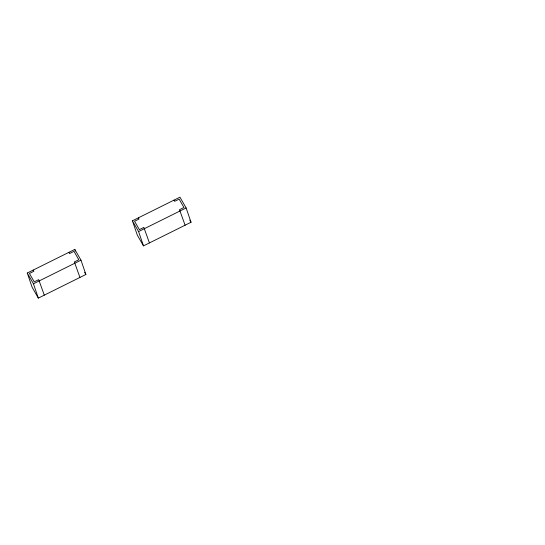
<?xml version="1.0" encoding="UTF-8"?>
<svg xmlns="http://www.w3.org/2000/svg" width="545" height="545" viewBox="0 0 545 545"><rect width="100%" height="100%" fill="white"/><g stroke="black" fill="none" stroke-linecap="round" stroke-linejoin="round"><path stroke-width="0.82" d="M27.25 273.025L74.794 249.412L80.98 260.169L85.892 274.482L38.348 298.101L32.162 287.338L27.25 273.025L33.436 283.788L38.348 298.101M132.394 220.8L179.939 197.181L186.124 207.945L191.036 222.258L143.492 245.87L137.306 235.113L132.394 220.8L138.58 231.557L143.492 245.87M33.436 283.788L80.98 260.169M138.58 231.557L186.124 207.945M189.796 220.105L191.036 222.258M173.998 200.138L174.686 201.33L179.141 199.116L183.951 207.488L179.496 209.702L185.096 225.208M138.335 217.843L139.023 219.042L134.567 221.256L139.384 229.629L143.839 227.415L149.432 242.92M84.652 272.33L85.892 274.482M68.854 252.362L69.535 253.561L73.997 251.347L78.807 259.713L74.352 261.927L79.945 277.432M33.191 270.075L33.879 271.267L29.423 273.481L34.233 281.854L38.695 279.639L44.288 295.145M74.794 249.412L75.339 251"/></g></svg>
